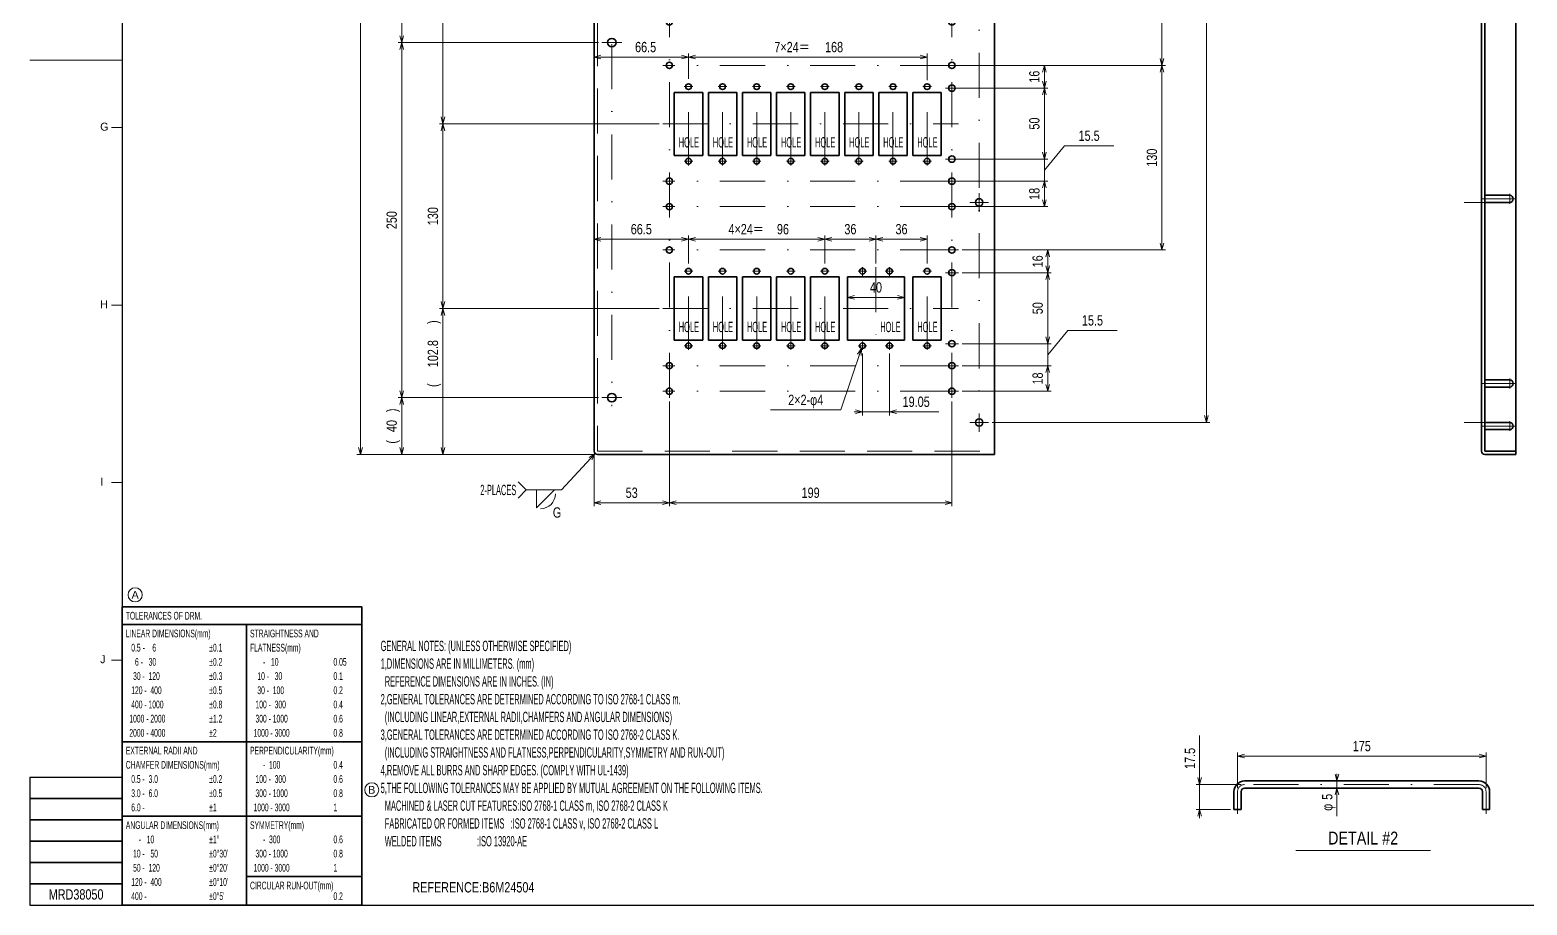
# Model space of a CAD drawing. Header units: millimetres. Extents: x 10 to 832, y 7 to 590.
# Drawn here: x 9.5 to 431.2, y 15 to 261.5 of the extents above; entities that cross this region are included whole.
import ezdxf
from ezdxf.enums import TextEntityAlignment as Align

# ---------------------------------------------------------------- set-up
doc = ezdxf.new("R2010")
doc.units = ezdxf.units.MM
doc.linetypes.add('DASHDOT', pattern=[25.3, 12.7, -6.3, 0, -6.3])
doc.linetypes.add('DASHED', pattern=[19, 12.7, -6.3])
for name, color, linetype in [('GR1_01', 7, 'Continuous'), ('GR1_03', 7, 'Continuous'), ('GR1_16', 7, 'Continuous'), ('図面枠B6M', 7, 'Continuous'), ('表題、部品表_Layer1', 7, 'Continuous')]:
    doc.layers.add(name, color=color, linetype=linetype)
doc.styles.add('HG丸ｺﾞｼｯｸM-PRO', font='')
doc.styles.get('HG丸ｺﾞｼｯｸM-PRO').set_extended_font_data('HG丸ｺﾞｼｯｸM-PRO')

# ---------------------------------------------------------------- blocks, each defined once
blk = doc.blocks.new('BLKF023')
at = {"layer": '図面枠B6M', "color": 2, "linetype": 'Continuous', "lineweight": 25}
for p, q in [((35.5, 584), (35.5, 15)), ((9.5, 51), (9.5, 15)), ((9.5, 51), (35.5, 51)), ((9.5, 15), (831.5, 15))]:
    blk.add_line(p, q, dxfattribs=at)
at = {"layer": '図面枠B6M', "color": 4, "linetype": 'Continuous', "lineweight": 13}
for p, q in [((9.5, 253), (35.5, 253)), ((32.5, 234), (35.5, 234)), ((32.5, 184), (35.5, 184)), ((32.5, 134), (35.5, 134)), ((32.5, 84), (35.5, 84))]:
    blk.add_line(p, q, dxfattribs=at)
at = {"layer": '図面枠B6M', "color": 3, "linetype": 'Continuous', "lineweight": 35}
for p, q in [((9.5, 45), (35.5, 45)), ((9.5, 39), (35.5, 39)), ((9.5, 33), (35.5, 33)), ((9.5, 27), (35.5, 27)), ((9.5, 21), (35.5, 21))]:
    blk.add_line(p, q, dxfattribs=at)
at = {"layer": '図面枠B6M', "color": 4, "linetype": 'Continuous', "lineweight": 13, "style": 'HG丸ｺﾞｼｯｸM-PRO'}
for s, width, p in [('G', 1.003714, (29.29, 232.45)), ('H', 1.00207, (29.29, 182.45)), ('I', 1.00207, (29.29, 132.45)), ('J', 1.005117, (29.29, 82.45))]:
    blk.add_text(s, height=2.25, dxfattribs=dict(at, width=width)).set_placement(p, align=Align.BOTTOM_LEFT)
blk = doc.blocks.new('BLKF033')
at = {"layer": 'GR1_01', "color": 3, "linetype": 'Continuous', "lineweight": 35}
for p, q in [((418.41, 142.84), (418.41, 473)), ((419.33, 473.92), (424.81, 473.92)), ((419.33, 142.84), (419.33, 473)), ((419.33, 473), (428.01, 473)), ((424.81, 473.92), (428.01, 473.92)), ((428.01, 141.92), (428.01, 473.92)), ((428.01, 142.84), (419.33, 142.84)), ((419.33, 141.92), (423.81, 141.92)), ((423.81, 141.92), (428.01, 141.92))]:
    blk.add_line(p, q, dxfattribs=at)
for centre, start, end in [((419.33, 473), 90, 180), ((419.33, 142.84), 180, 270)]:
    blk.add_arc(centre, 0.92, start, end, dxfattribs=at)
blk = doc.blocks.new('FXTIP_ARROW_S')
at = {"color": 0, "linetype": 'Continuous', "lineweight": -2}
for q in [(-1, 0), (-0.97, 0.26), (-0.97, -0.26)]:
    blk.add_line((0, 0), q, dxfattribs=at)
blk = doc.blocks.new('FXTIP_ARROW_E')
at = {"color": 0, "linetype": 'Continuous', "lineweight": -2}
for q in [(-1, 0), (-0.97, 0.26), (-0.97, -0.26)]:
    blk.add_line((0, 0), q, dxfattribs=at)
blk = doc.blocks.new('BLKF047')
at = {"layer": 'GR1_03', "color": 3, "linetype": 'Continuous', "lineweight": 35}
for p, q in [((348.66, 41.95), (348.66, 46.95)), ((350.66, 41.95), (350.66, 46.95)), ((351.66, 49.95), (417.66, 49.95)), ((417.66, 47.95), (351.66, 47.95)), ((418.66, 41.95), (418.66, 46.95)), ((420.66, 46.95), (420.66, 41.95)), ((350.66, 41.95), (348.66, 41.95)), ((420.66, 41.95), (418.66, 41.95))]:
    blk.add_line(p, q, dxfattribs=at)
at = {"layer": 'GR1_03', "color": 4, "linetype": 'DASHDOT', "lineweight": 13}
for p, q in [((349.66, 46.95), (349.66, 40.68)), ((417.66, 48.95), (351.66, 48.95)), ((419.66, 46.95), (419.66, 40.68))]:
    blk.add_line(p, q, dxfattribs=at)
at = {"layer": 'GR1_03', "color": 3, "linetype": 'Continuous', "lineweight": 35}
for centre, radius, start, end in [((351.66, 46.95), 3, 90, 180), ((351.66, 46.95), 1, 90, 180), ((417.66, 46.95), 3, 0, 90), ((417.66, 46.95), 1, 0, 90)]:
    blk.add_arc(centre, radius, start, end, dxfattribs=at)
at = {"layer": 'GR1_03', "color": 4, "linetype": 'DASHDOT', "lineweight": 13}
for centre, start, end in [((351.66, 46.95), 90, 180), ((417.66, 46.95), 0, 90)]:
    blk.add_arc(centre, 2, start, end, dxfattribs=at)
blk = doc.blocks.new('BLKF052')
at = {"layer": 'GR1_03', "color": 4, "linetype": 'DASHDOT', "lineweight": 13}
for p, q in [((426.33, 212.53), (426.33, 215.33)), ((418.51, 213.92), (427.73, 213.92))]:
    blk.add_line(p, q, dxfattribs=at)
at = {"layer": 'GR1_03', "color": 3, "linetype": 'Continuous', "lineweight": 35}
for p, q in [((425.33, 214.92), (419.33, 214.92)), ((419.33, 212.92), (425.33, 212.92)), ((426.33, 214.92), (425.33, 214.92)), ((425.33, 212.92), (426.33, 212.92))]:
    blk.add_line(p, q, dxfattribs=at)
at = {"layer": 'GR1_03', "color": 4, "linetype": 'DASHED', "lineweight": 13}
for p, q in [((426.33, 214.92), (426.33, 214.92)), ((426.33, 212.92), (426.33, 212.92))]:
    blk.add_line(p, q, dxfattribs=at)
at = {"layer": 'GR1_03', "color": 3, "linetype": 'Continuous', "lineweight": 35}
blk.add_arc((426.33, 213.92), 1, 270, 90, dxfattribs=at)
blk = doc.blocks.new('BLKF053')
at = {"layer": 'GR1_03', "color": 4, "linetype": 'DASHDOT', "lineweight": 13}
for p, q in [((418.51, 161.92), (427.73, 161.92)), ((426.33, 160.53), (426.33, 163.33))]:
    blk.add_line(p, q, dxfattribs=at)
at = {"layer": 'GR1_03', "color": 3, "linetype": 'Continuous', "lineweight": 35}
for p, q in [((425.33, 162.92), (419.33, 162.92)), ((419.33, 160.92), (425.33, 160.92)), ((426.33, 162.92), (425.33, 162.92)), ((425.33, 160.92), (426.33, 160.92))]:
    blk.add_line(p, q, dxfattribs=at)
at = {"layer": 'GR1_03', "color": 4, "linetype": 'DASHED', "lineweight": 13}
for p, q in [((426.33, 162.92), (426.33, 162.92)), ((426.33, 160.92), (426.33, 160.92))]:
    blk.add_line(p, q, dxfattribs=at)
at = {"layer": 'GR1_03', "color": 3, "linetype": 'Continuous', "lineweight": 35}
blk.add_arc((426.33, 161.92), 1, 270, 90, dxfattribs=at)
blk = doc.blocks.new('BLKF054')
at = {"layer": 'GR1_03', "color": 4, "linetype": 'DASHDOT', "lineweight": 13}
for p, q in [((418.51, 149.92), (427.73, 149.92)), ((426.33, 148.53), (426.33, 151.33))]:
    blk.add_line(p, q, dxfattribs=at)
at = {"layer": 'GR1_03', "color": 3, "linetype": 'Continuous', "lineweight": 35}
for p, q in [((425.33, 150.92), (419.33, 150.92)), ((419.33, 148.92), (425.33, 148.92)), ((426.33, 150.92), (425.33, 150.92)), ((425.33, 148.92), (426.33, 148.92))]:
    blk.add_line(p, q, dxfattribs=at)
at = {"layer": 'GR1_03', "color": 4, "linetype": 'DASHED', "lineweight": 13}
for p, q in [((426.33, 150.92), (426.33, 150.92)), ((426.33, 148.92), (426.33, 148.92))]:
    blk.add_line(p, q, dxfattribs=at)
at = {"layer": 'GR1_03', "color": 3, "linetype": 'Continuous', "lineweight": 35}
blk.add_arc((426.33, 149.92), 1, 270, 90, dxfattribs=at)
blk = doc.blocks.new('BLKF055')
at = {"layer": 'GR1_16', "color": 4, "linetype": 'Continuous', "lineweight": 13}
for p, q in [((152.23, 131.92), (152.23, 126.92)), ((152.23, 126.92), (157.23, 131.92))]:
    blk.add_line(p, q, dxfattribs=at)
blk.add_arc((153.14, 131), 4.44, 271.8605, 358.1395, dxfattribs=at)
blk = doc.blocks.new('BLKF073')
at = {"layer": 'GR1_01', "color": 3, "linetype": 'Continuous', "lineweight": 35}
for p, q in [((195.61, 452.92), (195.61, 457.64)), ((196.89, 458.92), (219.93, 458.92)), ((221.21, 452.92), (221.21, 457.64)), ((195.61, 432.92), (195.61, 452.92)), ((221.21, 432.92), (221.21, 452.92)), ((195.61, 428.2), (195.61, 432.92)), ((221.21, 428.2), (221.21, 432.92)), ((196.89, 426.92), (219.93, 426.92))]:
    blk.add_line(p, q, dxfattribs=at)
for centre, start, end in [((196.89, 457.64), 90, 180), ((219.93, 457.64), 0, 90), ((196.89, 428.2), 180, 270), ((219.93, 428.2), 270, 0)]:
    blk.add_arc(centre, 1.28, start, end, dxfattribs=at)
blk = doc.blocks.new('BLKF074')
at = {"layer": 'GR1_01', "color": 3, "linetype": 'Continuous', "lineweight": 35}
for p, q in [((249.77, 438.1), (251.05, 438.1)), ((249.77, 437.33), (249.77, 438.1)), ((251.05, 437.33), (251.05, 438.1))]:
    blk.add_line(p, q, dxfattribs=at)
blk.add_arc((250.41, 432.92), 4.46, 98.2503, 81.7497, dxfattribs=at)
blk = doc.blocks.new('BLKF075')
at = {"layer": 'GR1_01', "color": 3, "linetype": 'Continuous', "lineweight": 35}
for p, q in [((247.55, 455.35), (247.55, 458.48)), ((253.27, 455.35), (253.27, 458.48))]:
    blk.add_line(p, q, dxfattribs=at)
for start, end in [(28.6816, 151.3184), (208.6816, 331.3184)]:
    blk.add_arc((250.41, 456.92), 3.26, start, end, dxfattribs=at)
blk = doc.blocks.new('BLKF072')
at = {"layer": 'GR1_01', "color": 3, "linetype": 'Continuous', "lineweight": 35}
for p, q in [((168.41, 142.84), (168.41, 473)), ((169.33, 473.92), (281.21, 473.92)), ((281.21, 141.92), (281.21, 473.92)), ((199.01, 399.92), (191.01, 399.92)), ((191.01, 399.92), (191.01, 382.16)), ((199.01, 382.16), (199.01, 399.92)), ((208.61, 399.92), (200.61, 399.92)), ((200.61, 399.92), (200.61, 382.16)), ((208.61, 382.16), (208.61, 399.92)), ((218.21, 399.92), (210.21, 399.92)), ((210.21, 399.92), (210.21, 382.16)), ((218.21, 382.16), (218.21, 399.92)), ((227.81, 399.92), (219.81, 399.92)), ((219.81, 399.92), (219.81, 382.16)), ((227.81, 382.16), (227.81, 399.92)), ((237.41, 399.92), (229.41, 399.92)), ((229.41, 399.92), (229.41, 382.16)), ((237.41, 382.16), (237.41, 399.92)), ((247.01, 399.92), (239.01, 399.92)), ((239.01, 399.92), (239.01, 382.16)), ((247.01, 382.16), (247.01, 399.92)), ((256.61, 399.92), (248.61, 399.92)), ((248.61, 399.92), (248.61, 382.16)), ((256.61, 382.16), (256.61, 399.92)), ((266.21, 399.92), (258.21, 399.92)), ((258.21, 399.92), (258.21, 382.16)), ((266.21, 382.16), (266.21, 399.92)), ((191.01, 382.16), (199.01, 382.16)), ((200.61, 382.16), (208.61, 382.16)), ((210.21, 382.16), (218.21, 382.16)), ((219.81, 382.16), (227.81, 382.16)), ((229.41, 382.16), (237.41, 382.16)), ((239.01, 382.16), (247.01, 382.16)), ((248.61, 382.16), (256.61, 382.16)), ((258.21, 382.16), (266.21, 382.16)), ((199.01, 347.92), (191.01, 347.92)), ((191.01, 347.92), (191.01, 330.16)), ((199.01, 330.16), (199.01, 347.92)), ((208.61, 347.92), (200.61, 347.92)), ((200.61, 347.92), (200.61, 330.16)), ((208.61, 330.16), (208.61, 347.92)), ((218.21, 347.92), (210.21, 347.92)), ((210.21, 347.92), (210.21, 330.16)), ((218.21, 330.16), (218.21, 347.92)), ((227.81, 347.92), (219.81, 347.92)), ((219.81, 347.92), (219.81, 330.16)), ((227.81, 330.16), (227.81, 347.92)), ((237.41, 347.92), (229.41, 347.92)), ((229.41, 347.92), (229.41, 330.16)), ((237.41, 330.16), (237.41, 347.92)), ((247.01, 347.92), (239.01, 347.92)), ((239.01, 347.92), (239.01, 330.16)), ((247.01, 330.16), (247.01, 347.92)), ((256.61, 347.92), (248.61, 347.92)), ((248.61, 347.92), (248.61, 330.16)), ((256.61, 330.16), (256.61, 347.92)), ((266.21, 347.92), (258.21, 347.92)), ((258.21, 347.92), (258.21, 330.16)), ((266.21, 330.16), (266.21, 347.92)), ((191.01, 330.16), (199.01, 330.16)), ((200.61, 330.16), (208.61, 330.16)), ((210.21, 330.16), (218.21, 330.16)), ((219.81, 330.16), (227.81, 330.16)), ((229.41, 330.16), (237.41, 330.16)), ((239.01, 330.16), (247.01, 330.16)), ((248.61, 330.16), (256.61, 330.16)), ((258.21, 330.16), (266.21, 330.16)), ((199.01, 295.92), (191.01, 295.92)), ((191.01, 295.92), (191.01, 278.16)), ((199.01, 278.16), (199.01, 295.92)), ((208.61, 295.92), (200.61, 295.92)), ((200.61, 295.92), (200.61, 278.16)), ((208.61, 278.16), (208.61, 295.92)), ((218.21, 295.92), (210.21, 295.92)), ((210.21, 295.92), (210.21, 278.16)), ((218.21, 278.16), (218.21, 295.92)), ((227.81, 295.92), (219.81, 295.92)), ((219.81, 295.92), (219.81, 278.16)), ((227.81, 278.16), (227.81, 295.92)), ((237.41, 295.92), (229.41, 295.92)), ((229.41, 295.92), (229.41, 278.16)), ((237.41, 278.16), (237.41, 295.92)), ((247.01, 295.92), (239.01, 295.92)), ((239.01, 295.92), (239.01, 278.16)), ((247.01, 278.16), (247.01, 295.92)), ((256.61, 295.92), (248.61, 295.92)), ((248.61, 295.92), (248.61, 278.16)), ((256.61, 278.16), (256.61, 295.92)), ((266.21, 295.92), (258.21, 295.92)), ((258.21, 295.92), (258.21, 278.16)), ((266.21, 278.16), (266.21, 295.92)), ((191.01, 278.16), (199.01, 278.16)), ((200.61, 278.16), (208.61, 278.16)), ((210.21, 278.16), (218.21, 278.16)), ((219.81, 278.16), (227.81, 278.16)), ((229.41, 278.16), (237.41, 278.16)), ((239.01, 278.16), (247.01, 278.16)), ((248.61, 278.16), (256.61, 278.16)), ((258.21, 278.16), (266.21, 278.16)), ((199.01, 243.92), (191.01, 243.92)), ((191.01, 243.92), (191.01, 226.16)), ((199.01, 226.16), (199.01, 243.92)), ((208.61, 243.92), (200.61, 243.92)), ((200.61, 243.92), (200.61, 226.16)), ((208.61, 226.16), (208.61, 243.92)), ((218.21, 243.92), (210.21, 243.92)), ((210.21, 243.92), (210.21, 226.16)), ((218.21, 226.16), (218.21, 243.92)), ((227.81, 243.92), (219.81, 243.92)), ((219.81, 243.92), (219.81, 226.16)), ((227.81, 226.16), (227.81, 243.92)), ((237.41, 243.92), (229.41, 243.92)), ((229.41, 243.92), (229.41, 226.16)), ((237.41, 226.16), (237.41, 243.92)), ((247.01, 243.92), (239.01, 243.92)), ((239.01, 243.92), (239.01, 226.16)), ((247.01, 226.16), (247.01, 243.92)), ((256.61, 243.92), (248.61, 243.92)), ((248.61, 243.92), (248.61, 226.16)), ((256.61, 226.16), (256.61, 243.92)), ((266.21, 243.92), (258.21, 243.92)), ((258.21, 243.92), (258.21, 226.16)), ((266.21, 226.16), (266.21, 243.92)), ((191.01, 226.16), (199.01, 226.16)), ((200.61, 226.16), (208.61, 226.16)), ((210.21, 226.16), (218.21, 226.16)), ((219.81, 226.16), (227.81, 226.16)), ((229.41, 226.16), (237.41, 226.16)), ((239.01, 226.16), (247.01, 226.16)), ((248.61, 226.16), (256.61, 226.16)), ((258.21, 226.16), (266.21, 226.16)), ((199.01, 191.92), (191.01, 191.92)), ((191.01, 191.92), (191.01, 174.16)), ((199.01, 174.16), (199.01, 191.92)), ((208.61, 191.92), (200.61, 191.92)), ((200.61, 191.92), (200.61, 174.16)), ((208.61, 174.16), (208.61, 191.92)), ((218.21, 191.92), (210.21, 191.92)), ((210.21, 191.92), (210.21, 174.16)), ((218.21, 174.16), (218.21, 191.92)), ((227.81, 191.92), (219.81, 191.92)), ((219.81, 191.92), (219.81, 174.16)), ((227.81, 174.16), (227.81, 191.92)), ((237.41, 191.92), (229.41, 191.92)), ((229.41, 191.92), (229.41, 174.16)), ((237.41, 174.16), (237.41, 191.92)), ((255.81, 191.92), (239.81, 191.92)), ((239.81, 191.92), (239.81, 174.16)), ((255.81, 174.16), (255.81, 191.92)), ((258.21, 191.92), (258.21, 174.16)), ((259.03, 191.92), (258.21, 191.92)), ((265.38, 191.92), (259.03, 191.92)), ((266.21, 191.92), (265.38, 191.92)), ((266.21, 174.16), (266.21, 191.92)), ((191.01, 174.16), (199.01, 174.16)), ((200.61, 174.16), (208.61, 174.16)), ((210.21, 174.16), (218.21, 174.16)), ((219.81, 174.16), (227.81, 174.16)), ((229.41, 174.16), (237.41, 174.16)), ((239.81, 174.16), (255.81, 174.16)), ((258.21, 174.16), (259.03, 174.16)), ((259.03, 174.16), (265.38, 174.16)), ((265.38, 174.16), (266.21, 174.16)), ((169.33, 141.92), (281.21, 141.92))]:
    blk.add_line(p, q, dxfattribs=at)
at = {"layer": 'GR1_01', "color": 4, "linetype": 'DASHED', "lineweight": 13}
for p, q in [((281.21, 473), (169.33, 473)), ((169.33, 473), (169.33, 142.84)), ((169.33, 142.84), (281.21, 142.84))]:
    blk.add_line(p, q, dxfattribs=at)
at = {"layer": 'GR1_01', "color": 254, "linetype": 'Continuous', "lineweight": 13}
for centre in [(185.21, 467.52), (208.21, 467.52)]:
    blk.add_circle(centre, 0.9, dxfattribs=at)
at = {"layer": 'GR1_01', "color": 3, "linetype": 'Continuous', "lineweight": 35}
for centre, radius in [((276.91, 460.92), 1.04), ((173.41, 457.92), 1.2), ((190.69, 448.92), 0.9), ((226.13, 448.92), 0.9), ((240.81, 446.92), 0.9), ((260.01, 446.92), 0.9), ((190.69, 436.92), 0.9), ((226.13, 436.92), 0.9), ((198.81, 420.92), 0.9), ((218.01, 420.92), 0.9), ((240.81, 420.92), 0.9), ((260.01, 420.92), 0.9), ((189.61, 407.52), 0.9), ((269.21, 407.52), 0.9), ((195.01, 401.52), 0.8), ((204.61, 401.52), 0.8), ((214.21, 401.52), 0.8), ((223.81, 401.52), 0.8), ((233.41, 401.52), 0.8), ((243.01, 401.52), 0.8), ((252.61, 401.52), 0.8), ((262.21, 401.52), 0.8), ((269.21, 401.12), 0.9), ((276.91, 398.92), 1.04), ((195.01, 380.56), 0.8), ((204.61, 380.56), 0.8), ((214.21, 380.56), 0.8), ((223.81, 380.56), 0.8), ((233.41, 380.56), 0.8), ((243.01, 380.56), 0.8), ((252.61, 380.56), 0.8), ((262.21, 380.56), 0.8), ((269.21, 381.12), 0.9), ((189.61, 374.92), 0.9), ((269.21, 374.92), 0.9), ((189.61, 367.72), 0.9), ((269.21, 367.72), 0.9), ((173.41, 357.92), 1.2), ((189.61, 355.52), 0.9), ((269.21, 355.52), 0.9), ((195.01, 349.52), 0.8), ((204.61, 349.52), 0.8), ((214.21, 349.52), 0.8), ((223.81, 349.52), 0.8), ((233.41, 349.52), 0.8), ((243.01, 349.52), 0.8), ((252.61, 349.52), 0.8), ((262.21, 349.52), 0.8), ((269.21, 349.12), 0.9), ((276.91, 336.92), 1.04), ((195.01, 328.56), 0.8), ((204.61, 328.56), 0.8), ((214.21, 328.56), 0.8), ((223.81, 328.56), 0.8), ((233.41, 328.56), 0.8), ((243.01, 328.56), 0.8), ((252.61, 328.56), 0.8), ((262.21, 328.56), 0.8), ((269.21, 329.12), 0.9), ((189.61, 322.92), 0.9), ((269.21, 322.92), 0.9), ((189.61, 315.72), 0.9), ((269.21, 315.72), 0.9), ((189.61, 303.52), 0.9), ((269.21, 303.52), 0.9), ((195.01, 297.52), 0.8), ((204.61, 297.52), 0.8), ((214.21, 297.52), 0.8), ((223.81, 297.52), 0.8), ((233.41, 297.52), 0.8), ((243.01, 297.52), 0.8), ((252.61, 297.52), 0.8), ((262.21, 297.52), 0.8), ((269.21, 297.12), 0.9), ((195.01, 276.56), 0.8), ((204.61, 276.56), 0.8), ((214.21, 276.56), 0.8), ((223.81, 276.56), 0.8), ((233.41, 276.56), 0.8), ((243.01, 276.56), 0.8), ((252.61, 276.56), 0.8), ((262.21, 276.56), 0.8), ((269.21, 277.12), 0.9), ((276.91, 274.92), 1.04), ((189.61, 270.92), 0.9), ((269.21, 270.92), 0.9), ((189.61, 263.72), 0.9), ((269.21, 263.72), 0.9), ((173.41, 257.92), 1.2), ((189.61, 251.52), 0.9), ((269.21, 251.52), 0.9), ((195.01, 245.52), 0.8), ((204.61, 245.52), 0.8), ((214.21, 245.52), 0.8), ((223.81, 245.52), 0.8), ((233.41, 245.52), 0.8), ((243.01, 245.52), 0.8), ((252.61, 245.52), 0.8), ((262.21, 245.52), 0.8), ((269.21, 245.12), 0.9), ((195.01, 224.56), 0.8), ((204.61, 224.56), 0.8), ((214.21, 224.56), 0.8), ((223.81, 224.56), 0.8), ((233.41, 224.56), 0.8), ((243.01, 224.56), 0.8), ((252.61, 224.56), 0.8), ((262.21, 224.56), 0.8), ((269.21, 225.12), 0.9), ((189.61, 218.92), 0.9), ((269.21, 218.92), 0.9), ((189.61, 211.72), 0.9), ((269.21, 211.72), 0.9), ((276.91, 212.92), 1.04), ((189.61, 199.52), 0.9), ((269.21, 199.52), 0.9), ((195.01, 193.52), 0.8), ((204.61, 193.52), 0.8), ((214.21, 193.52), 0.8), ((223.81, 193.52), 0.8), ((233.41, 193.52), 0.8), ((244, 193.52), 0.8), ((251.62, 193.52), 0.8), ((262.21, 193.52), 0.8), ((269.21, 193.12), 0.9), ((195.01, 172.56), 0.8), ((204.61, 172.56), 0.8), ((214.21, 172.56), 0.8), ((223.81, 172.56), 0.8), ((233.41, 172.56), 0.8), ((244, 172.56), 0.8), ((251.62, 172.56), 0.8), ((262.21, 172.56), 0.8), ((269.21, 173.12), 0.9), ((189.61, 166.92), 0.9), ((269.21, 166.92), 0.9), ((189.61, 159.72), 0.9), ((269.21, 159.72), 0.9), ((173.41, 157.92), 1.2), ((276.91, 150.92), 1.04)]:
    blk.add_circle(centre, radius, dxfattribs=at)
at = {"layer": 'GR1_01', "color": 254, "linetype": 'Continuous', "lineweight": 35}
for centre in [(176.41, 429.92), (176.41, 395.92)]:
    blk.add_circle(centre, 0.9, dxfattribs=at)
at = {"layer": 'GR1_01', "color": 3, "linetype": 'Continuous', "lineweight": 35}
for centre, start, end in [((169.33, 473), 90, 180), ((169.33, 142.84), 180, 270)]:
    blk.add_arc(centre, 0.92, start, end, dxfattribs=at)
for name in ['BLKF075', 'BLKF073', 'BLKF074']:
    blk.add_blockref(name, (0, 0), dxfattribs=at)
blk = doc.blocks.new('BLKF085')
at = {"layer": '図面枠B6M', "color": 3, "linetype": 'Continuous', "lineweight": 35}
for p, q in [((35.5, 99), (103, 99)), ((35.5, 99), (35.5, 15)), ((103, 15), (103, 99)), ((35.5, 94), (103, 94)), ((70.5, 15), (70.5, 94)), ((35.5, 61), (70.5, 61)), ((70.5, 61), (103, 61)), ((35.5, 40), (70.5, 40)), ((70.5, 40), (103, 40)), ((70.5, 23), (103, 23)), ((35.5, 15), (103, 15))]:
    blk.add_line(p, q, dxfattribs=at)
at = {"layer": '図面枠B6M', "color": 4, "linetype": 'Continuous', "lineweight": 13, "style": 'HG丸ｺﾞｼｯｸM-PRO'}
for s, height, width, p in [('TOLERANCES OF DRM.', 2.1818, 0.522208, (36.5, 96.5)), ('LINEAR DIMENSIONS(mm)', 2.1818, 0.521664, (36.5, 91.5)), (' 0.5 -    6', 2.1818, 0.524049, (37.5, 87.5)), ('±0.1', 2.182, 0.52198, (60, 87.5)), ('STRAIGHTNESS AND', 2.1818, 0.521949, (71.5, 91.5)), ('FLATNESS(mm)', 2.1818, 0.521994, (71.5, 87.5)), ('   6 -   30', 2.1818, 0.52397, (37.5, 83.5)), ('±0.2', 2.182, 0.52198, (60, 83.5)), ('     -   10', 2.1818, 0.524651, (72.5, 83.5)), ('0.05', 2.182, 0.52205, (95, 83.5)), ('  30 -  120', 2.1818, 0.522893, (37.5, 79.5)), ('±0.3', 2.182, 0.52198, (60, 79.5)), ('  10 -   30', 2.1818, 0.523391, (72.5, 79.5)), ('0.1', 2.182, 0.522424, (95, 79.5)), (' 120 -  400', 2.1818, 0.52246, (37.5, 75.5)), ('±0.5', 2.182, 0.52198, (60, 75.5)), ('  30 -  100', 2.1818, 0.522893, (72.5, 75.5)), ('0.2', 2.182, 0.522424, (95, 75.5)), (' 400 - 1000', 2.1818, 0.52208, (37.5, 71.5)), ('±0.8', 2.182, 0.52198, (60, 71.5)), (' 100 -  300', 2.1818, 0.52246, (72.5, 71.5)), ('0.4', 2.182, 0.522424, (95, 71.5)), ('1000 - 2000', 2.1818, 0.521744, (37.5, 67.5)), ('±1.2', 2.182, 0.52198, (60, 67.5)), (' 300 - 1000', 2.1818, 0.52208, (72.5, 67.5)), ('0.6', 2.182, 0.522424, (95, 67.5)), ('2000 - 4000', 2.1818, 0.521744, (37.5, 63.5)), ('±2', 2.182, 0.521216, (60, 63.5)), ('1000 - 3000', 2.1818, 0.521744, (72.5, 63.5)), ('0.8', 2.182, 0.522424, (95, 63.5)), ('EXTERNAL RADII AND', 2.1818, 0.522426, (36.5, 58.5)), ('PERPENDICULARITY(mm)', 2.1818, 0.521822, (71.5, 58.5)), ('CHAMFER DIMENSIONS(mm)', 2.1818, 0.521615, (36.5, 54.5)), ('     -  100', 2.1818, 0.52397, (72.5, 54.5)), ('0.4', 2.182, 0.522424, (95, 54.5)), (' 0.5 -  3.0', 2.1818, 0.523514, (37.5, 50.5)), ('±0.2', 2.182, 0.52198, (60, 50.5)), (' 100 -  300', 2.1818, 0.52246, (72.5, 50.5)), ('0.6', 2.182, 0.522424, (95, 50.5)), (' 3.0 -  6.0', 2.1818, 0.523514, (37.5, 46.5)), ('±0.5', 2.182, 0.52198, (60, 46.5)), (' 300 - 1000', 2.1818, 0.52208, (72.5, 46.5)), ('0.8', 2.182, 0.522424, (95, 46.5)), (' 6.0 -', 2.182, 0.523279, (37.5, 42.5)), ('±1', 2.182, 0.521216, (60, 42.5)), ('1000 - 3000', 2.1818, 0.521744, (72.5, 42.5)), ('1', 2.18, 0.521199, (95, 42.5)), ('ANGULAR DIMENSIONS(mm)', 2.1818, 0.521887, (36.5, 37.5)), ('SYMMETRY(mm)', 2.1818, 0.521222, (71.5, 37.5)), ('     -   10', 2.1818, 0.524651, (37.5, 33.5)), ('±1°', 2.182, 0.52122, (60, 33.5)), ('     -  300', 2.1818, 0.52397, (72.5, 33.5)), ('0.6', 2.182, 0.522424, (95, 33.5)), ('  10 -   50', 2.1818, 0.523391, (37.5, 29.5)), ("±0°30'", 2.182, 0.521679, (60, 29.5)), (' 300 - 1000', 2.1818, 0.52208, (72.5, 29.5)), ('0.8', 2.182, 0.522424, (95, 29.5)), ('  50 -  120', 2.1818, 0.522893, (37.5, 25.5)), ("±0°20'", 2.182, 0.521679, (60, 25.5)), ('1000 - 3000', 2.1818, 0.521744, (72.5, 25.5)), ('1', 2.18, 0.521199, (95, 25.5)), (' 120 -  400', 2.1818, 0.52246, (37.5, 21.5)), ("±0°10'", 2.182, 0.521679, (60, 21.5)), ('CIRCULAR RUN-OUT(mm)', 2.1818, 0.521639, (71.5, 20.5)), (' 400 -', 2.182, 0.52234, (37.5, 17.5)), ("±0°5'", 2.182, 0.521776, (60, 17.5)), ('0.2', 2.182, 0.522424, (95, 17.5))]:
    blk.add_text(s, height=height, dxfattribs=dict(at, width=width)).set_placement(p, align=Align.MIDDLE_LEFT)
blk = doc.blocks.new('BLKF086')
at = {"layer": '表題、部品表_Layer1', "color": 4, "linetype": 'Continuous', "lineweight": 13}
blk.add_circle((39.14, 102.37), 2, dxfattribs=at)
at = {"layer": '表題、部品表_Layer1', "color": 4, "linetype": 'Continuous', "lineweight": 13, "style": 'HG丸ｺﾞｼｯｸM-PRO', "width": 1.042301}
blk.add_text('A', height=2.18, dxfattribs=at).set_placement((39.14, 102.37), align=Align.MIDDLE_CENTER)
blk = doc.blocks.new('BLKF088')
at = {"layer": '表題、部品表_Layer1', "color": 4, "linetype": 'Continuous', "lineweight": 13}
blk.add_circle((105.79, 47.45), 2, dxfattribs=at)
at = {"layer": '表題、部品表_Layer1', "color": 4, "linetype": 'Continuous', "lineweight": 13, "style": 'HG丸ｺﾞｼｯｸM-PRO', "width": 1.04272}
blk.add_text('B', height=2.18, dxfattribs=at).set_placement((105.79, 47.45), align=Align.MIDDLE_CENTER)

msp = doc.modelspace()

# ---------------------------------------------------------------- linework, layer by layer
at = {"layer": 'GR1_01', "color": 4, "linetype": 'DASHDOT', "lineweight": 13}
for p, q in [((173.41, 460.68), (173.41, 155.48)), ((276.91, 458.28), (276.91, 148.28)), ((189.61, 157.88), (189.61, 409.36)), ((269.21, 157.88), (269.21, 409.36)), ((176.26, 257.92), (170.63, 257.92)), ((267.37, 251.52), (187.77, 251.52)), ((271.05, 251.52), (267.37, 251.52)), ((196.21, 245.52), (193.81, 245.52)), ((195.01, 225.6), (195.01, 246.72)), ((205.81, 245.52), (203.41, 245.52)), ((204.61, 225.6), (204.61, 246.72)), ((215.41, 245.52), (213.01, 245.52)), ((214.21, 225.6), (214.21, 246.72)), ((225.01, 245.52), (222.61, 245.52)), ((223.81, 225.6), (223.81, 246.72)), ((234.61, 245.52), (232.21, 245.52)), ((233.41, 225.6), (233.41, 246.72)), ((244.21, 245.52), (241.81, 245.52)), ((243.01, 225.6), (243.01, 246.72)), ((253.81, 245.52), (251.41, 245.52)), ((252.61, 225.6), (252.61, 246.72)), ((263.41, 245.52), (261.01, 245.52)), ((262.21, 225.6), (262.21, 246.72)), ((271.05, 245.12), (267.37, 245.12)), ((187.77, 235.04), (271.05, 235.04)), ((196.21, 224.56), (193.81, 224.56)), ((195.01, 223.36), (195.01, 225.6)), ((205.81, 224.56), (203.41, 224.56)), ((204.61, 223.36), (204.61, 225.6)), ((215.41, 224.56), (213.01, 224.56)), ((214.21, 223.36), (214.21, 225.6)), ((225.01, 224.56), (222.61, 224.56)), ((223.81, 223.36), (223.81, 225.6)), ((234.61, 224.56), (232.21, 224.56)), ((233.41, 223.36), (233.41, 225.6)), ((244.21, 224.56), (241.81, 224.56)), ((243.01, 223.36), (243.01, 225.6)), ((253.81, 224.56), (251.41, 224.56)), ((252.61, 223.36), (252.61, 225.6)), ((263.41, 224.56), (261.01, 224.56)), ((262.21, 223.36), (262.21, 225.6)), ((271.05, 225.12), (267.37, 225.12)), ((267.37, 218.92), (187.77, 218.92)), ((271.05, 218.92), (267.37, 218.92)), ((276.91, 215.56), (276.91, 210.28)), ((267.37, 211.72), (187.77, 211.72)), ((271.05, 211.72), (267.37, 211.72)), ((279.55, 212.92), (274.27, 212.92)), ((413.49, 212.92), (424.15, 212.92)), ((267.37, 199.52), (187.77, 199.52)), ((271.05, 199.52), (267.37, 199.52)), ((195.01, 173.76), (195.01, 194.72)), ((204.61, 173.76), (204.61, 194.72)), ((214.21, 173.76), (214.21, 194.72)), ((223.81, 173.76), (223.81, 194.72)), ((233.41, 173.76), (233.41, 194.72)), ((244, 192.25), (244, 194.72)), ((247.81, 194.72), (247.81, 171.36)), ((251.62, 192.25), (251.62, 194.72)), ((262.21, 173.76), (262.21, 194.72)), ((196.21, 193.52), (193.81, 193.52)), ((205.81, 193.52), (203.41, 193.52)), ((215.41, 193.52), (213.01, 193.52)), ((225.01, 193.52), (222.61, 193.52)), ((234.61, 193.52), (232.21, 193.52)), ((245.2, 193.52), (242.8, 193.52)), ((252.82, 193.52), (250.42, 193.52)), ((263.41, 193.52), (261.01, 193.52)), ((271.05, 193.12), (267.37, 193.12)), ((187.77, 183.04), (271.05, 183.04)), ((195.01, 171.36), (195.01, 173.76)), ((204.61, 171.36), (204.61, 173.76)), ((214.21, 171.36), (214.21, 173.76)), ((223.81, 171.36), (223.81, 173.76)), ((233.41, 171.36), (233.41, 173.76)), ((244, 171.36), (244, 173.76)), ((251.62, 171.36), (251.62, 173.76)), ((262.21, 171.36), (262.21, 173.76)), ((271.05, 173.12), (267.37, 173.12)), ((196.21, 172.56), (193.81, 172.56)), ((205.81, 172.56), (203.41, 172.56)), ((215.41, 172.56), (213.01, 172.56)), ((225.01, 172.56), (222.61, 172.56)), ((234.61, 172.56), (232.21, 172.56)), ((245.2, 172.56), (242.8, 172.56)), ((252.82, 172.56), (250.42, 172.56)), ((263.41, 172.56), (261.01, 172.56)), ((267.37, 166.92), (187.77, 166.92)), ((271.05, 166.92), (267.37, 166.92)), ((176.26, 157.92), (170.63, 157.92)), ((267.37, 159.72), (187.77, 159.72)), ((271.05, 159.72), (267.37, 159.72)), ((279.55, 150.92), (274.27, 150.92)), ((413.49, 150.92), (424.15, 150.92))]:
    msp.add_line(p, q, dxfattribs=at)
at = {"layer": 'GR1_16', "color": 254, "linetype": 'Continuous', "lineweight": 13}
for p, q in [((102.61, 141.92), (102.61, 473.92)), ((340.89, 150.92), (340.89, 460.92)), ((114.22, 257.92), (114.22, 357.92)), ((328.35, 251.52), (328.35, 303.52)), ((125.83, 235.04), (125.83, 287.04)), ((169.63, 257.92), (113.22, 257.92)), ((114.22, 157.92), (114.22, 257.92)), ((168.41, 253.85), (195.01, 253.85)), ((195.01, 247.72), (195.01, 254.85)), ((195.01, 253.85), (262.21, 253.85)), ((262.21, 247.32), (262.21, 254.85)), ((271.11, 251.52), (329.35, 251.52)), ((271.11, 251.52), (296.25, 251.52)), ((295.25, 245.12), (295.25, 251.52)), ((328.35, 199.52), (328.35, 251.52)), ((271.11, 245.12), (296.25, 245.12)), ((295.25, 225.12), (295.25, 245.12)), ((186.77, 235.04), (124.83, 235.04)), ((125.83, 183.04), (125.83, 235.04)), ((295.25, 222.02), (300.94, 228.87)), ((300.94, 228.87), (314.78, 228.87)), ((271.11, 225.12), (296.25, 225.12)), ((295.25, 218.92), (295.25, 225.12)), ((271.11, 218.92), (296.25, 218.92)), ((295.25, 211.72), (295.25, 218.92)), ((271.11, 211.72), (296.25, 211.72)), ((168.41, 202.55), (195.01, 202.55)), ((195.01, 195.72), (195.01, 203.55)), ((195.01, 202.55), (233.41, 202.55)), ((233.41, 195.72), (233.41, 203.55)), ((233.41, 202.55), (247.81, 202.55)), ((247.81, 195.72), (247.81, 203.55)), ((247.81, 202.55), (262.21, 202.55)), ((262.21, 195.72), (262.21, 203.55)), ((272.05, 199.52), (329.35, 199.52)), ((272.05, 199.52), (297.19, 199.52)), ((296.19, 193.12), (296.19, 199.52)), ((272.05, 193.12), (297.19, 193.12)), ((296.19, 173.12), (296.19, 193.12)), ((186.77, 183.04), (124.83, 183.04)), ((125.83, 141.92), (125.83, 183.04)), ((272.05, 173.12), (297.19, 173.12)), ((296.19, 170.02), (301.88, 176.87)), ((296.19, 166.92), (296.19, 173.12)), ((301.88, 176.87), (315.72, 176.87)), ((244, 170.36), (244, 152.94)), ((251.62, 170.36), (251.62, 152.94)), ((272.05, 166.92), (297.19, 166.92)), ((296.19, 159.72), (296.19, 166.92)), ((169.63, 157.92), (113.22, 157.92)), ((114.22, 141.92), (114.22, 157.92)), ((189.61, 156.88), (189.61, 127.31)), ((269.21, 156.88), (269.21, 127.31)), ((272.05, 159.72), (297.19, 159.72)), ((241.71, 153.94), (244, 153.94)), ((244, 153.94), (251.62, 153.94)), ((251.62, 153.94), (265.51, 153.94)), ((280.55, 150.92), (341.89, 150.92)), ((168.33, 141.92), (101.61, 141.92)), ((168.33, 141.92), (113.22, 141.92)), ((168.33, 141.92), (124.83, 141.92)), ((168.41, 141.84), (168.41, 127.31)), ((168.41, 128.31), (189.61, 128.31)), ((189.61, 128.31), (269.21, 128.31))]:
    msp.add_line(p, q, dxfattribs=at)
at = {"layer": 'GR1_16', "color": 4, "linetype": 'Continuous', "lineweight": 13}
for p, q in [((239.81, 186.16), (255.81, 186.16)), ((243.74, 171.8), (237.9, 154.46)), ((237.9, 154.46), (218.14, 154.46)), ((168.7, 142.16), (159.21, 131.92)), ((147, 134.21), (149.29, 131.92)), ((147, 129.63), (149.29, 131.92)), ((159.21, 131.92), (149.29, 131.92)), ((338.99, 48.95), (338.99, 62.79)), ((349.66, 47.95), (349.66, 57.95)), ((349.66, 56.95), (419.66, 56.95)), ((419.66, 47.95), (419.66, 57.95)), ((377.66, 49.95), (377.66, 51.95)), ((350.66, 48.95), (337.99, 48.95)), ((338.99, 41.95), (338.99, 48.95)), ((377.66, 47.95), (377.66, 49.95)), ((377.66, 40.06), (377.66, 47.95)), ((347.66, 41.95), (337.99, 41.95)), ((338.99, 39.45), (338.99, 41.95)), ((366.04, 30.37), (404.04, 30.37))]:
    msp.add_line(p, q, dxfattribs=at)

# ---------------------------------------------------------------- block references
at = {"layer": 'GR1_01', "color": 3, "linetype": 'Continuous', "lineweight": 35}
for name in ['BLKF072', 'BLKF033']:
    msp.add_blockref(name, (0, 0), dxfattribs=at)
at = {"layer": 'GR1_03', "color": 3, "linetype": 'Continuous', "lineweight": 35}
for name in ['BLKF052', 'BLKF053', 'BLKF054', 'BLKF047']:
    msp.add_blockref(name, (0, 0), dxfattribs=at)
at = {"layer": 'GR1_16', "color": 254, "linetype": 'Continuous', "lineweight": 13, "xscale": 2, "yscale": 2}
for name, p, rotation in [('FXTIP_ARROW_S', (114.22, 257.92), 270), ('FXTIP_ARROW_E', (114.22, 257.92), 90), ('FXTIP_ARROW_S', (168.41, 253.85), 180), ('FXTIP_ARROW_E', (195.01, 253.85), 360), ('FXTIP_ARROW_S', (195.01, 253.85), 180), ('FXTIP_ARROW_E', (262.21, 253.85), 360), ('FXTIP_ARROW_S', (328.35, 251.52), 270), ('FXTIP_ARROW_E', (295.25, 251.52), 90), ('FXTIP_ARROW_E', (328.35, 251.52), 90), ('FXTIP_ARROW_S', (295.25, 245.12), 270), ('FXTIP_ARROW_E', (295.25, 245.12), 90), ('FXTIP_ARROW_S', (125.83, 235.04), 270), ('FXTIP_ARROW_E', (125.83, 235.04), 90), ('FXTIP_ARROW_S', (295.25, 225.12), 270), ('FXTIP_ARROW_E', (295.25, 218.92), 90), ('FXTIP_ARROW_S', (295.25, 211.72), 270), ('FXTIP_ARROW_S', (168.41, 202.55), 180), ('FXTIP_ARROW_E', (195.01, 202.55), 360), ('FXTIP_ARROW_S', (195.01, 202.55), 180), ('FXTIP_ARROW_E', (233.41, 202.55), 360), ('FXTIP_ARROW_S', (233.41, 202.55), 180), ('FXTIP_ARROW_E', (247.81, 202.55), 360), ('FXTIP_ARROW_S', (247.81, 202.55), 180), ('FXTIP_ARROW_E', (262.21, 202.55), 360), ('FXTIP_ARROW_E', (296.19, 199.52), 90), ('FXTIP_ARROW_S', (328.35, 199.52), 270), ('FXTIP_ARROW_S', (296.19, 193.12), 270), ('FXTIP_ARROW_E', (296.19, 193.12), 90), ('FXTIP_ARROW_S', (125.83, 183.04), 270), ('FXTIP_ARROW_E', (125.83, 183.04), 90), ('FXTIP_ARROW_S', (296.19, 173.12), 270), ('FXTIP_ARROW_E', (296.19, 166.92), 90), ('FXTIP_ARROW_S', (296.19, 159.72), 270), ('FXTIP_ARROW_S', (114.22, 157.92), 270), ('FXTIP_ARROW_E', (114.22, 157.92), 90), ('FXTIP_ARROW_E', (244, 153.94), 360), ('FXTIP_ARROW_S', (251.62, 153.94), 180), ('FXTIP_ARROW_S', (340.89, 150.92), 270), ('FXTIP_ARROW_S', (102.61, 141.92), 270), ('FXTIP_ARROW_S', (114.22, 141.92), 270), ('FXTIP_ARROW_S', (125.83, 141.92), 270), ('FXTIP_ARROW_S', (168.41, 128.31), 180), ('FXTIP_ARROW_E', (189.61, 128.31), 360), ('FXTIP_ARROW_S', (189.61, 128.31), 180), ('FXTIP_ARROW_E', (269.21, 128.31), 360)]:
    msp.add_blockref(name, p, dxfattribs=dict(at, rotation=rotation))
at = {"layer": 'GR1_16', "color": 4, "linetype": 'Continuous', "lineweight": 13, "xscale": 2, "yscale": 2}
for name, p, rotation in [('FXTIP_ARROW_S', (239.81, 186.16), 180), ('FXTIP_ARROW_E', (255.81, 186.16), 360), ('FXTIP_ARROW_S', (243.74, 171.8), 71.37294706079301), ('FXTIP_ARROW_S', (168.7, 142.16), 47.17749779239814), ('FXTIP_ARROW_S', (349.66, 56.95), 180), ('FXTIP_ARROW_E', (419.66, 56.95), 360), ('FXTIP_ARROW_S', (338.99, 48.95), 270), ('FXTIP_ARROW_S', (377.66, 49.95), 270), ('FXTIP_ARROW_E', (377.66, 47.95), 90), ('FXTIP_ARROW_E', (338.99, 41.95), 90)]:
    msp.add_blockref(name, p, dxfattribs=dict(at, rotation=rotation))
at = {"layer": 'GR1_16', "color": 4, "linetype": 'Continuous', "lineweight": 13}
msp.add_blockref('BLKF055', (0, 0), dxfattribs=at)
at = {"layer": '図面枠B6M', "color": 4, "linetype": 'Continuous', "lineweight": 13}
for name in ['BLKF023', 'BLKF085']:
    msp.add_blockref(name, (0, 0), dxfattribs=at)
at = {"layer": '表題、部品表_Layer1', "color": 4, "linetype": 'Continuous', "lineweight": 13}
for name in ['BLKF086', 'BLKF088']:
    msp.add_blockref(name, (0, 0), dxfattribs=at)

# ---------------------------------------------------------------- texts
at = {"layer": 'GR1_16', "color": 254, "linetype": 'Continuous', "lineweight": 35, "style": 'HG丸ｺﾞｼｯｸM-PRO'}
for s, height, rotation, width, p in [('66.5', 2.909, 0, 0.784749, (182.93, 254.35)), ('7×24＝', 2.909, 0, 0.783264, (224.17, 254.35)), ('168', 2.909, 0, 0.784542, (236.01, 254.35)), ('16', 2.909, 90, 0.784542, (294.75, 248.32)), ('50', 2.909, 90, 0.784542, (294.75, 235.12)), ('130', 2.909, 90, 0.784542, (327.85, 225.52)), ('18', 2.909, 90, 0.784542, (294.75, 215.32)), ('130', 2.909, 90, 0.784542, (125.33, 209.04)), ('250', 2.909, 90, 0.784542, (113.72, 207.92)), ('66.5', 2.909, 0, 0.784749, (181.71, 203.05)), ('4×24＝', 2.909, 0, 0.783264, (211.25, 203.05)), ('96', 2.909, 0, 0.784542, (221.61, 203.05)), ('36', 2.909, 0, 0.784542, (240.61, 203.05)), ('36', 2.909, 0, 0.784542, (255.01, 203.05)), ('16', 2.909, 90, 0.784542, (295.69, 196.32)), ('50', 2.909, 90, 0.784542, (295.69, 183.12)), (')', 2.91, 90, 0.781868, (125.33, 179.19)), ('102.8', 2.909, 90, 0.7847, (125.33, 170.31)), ('18', 2.909, 90, 0.784542, (295.69, 163.32)), ('(', 2.91, 90, 0.781868, (125.33, 161.43)), ('19.05', 2.909, 0, 0.7847, (259.14, 154.44)), (')', 2.91, 90, 0.781868, (113.72, 154.36)), ('40', 2.909, 90, 0.784542, (113.72, 149.92)), ('(', 2.91, 90, 0.781868, (113.72, 145.48)), ('53', 2.909, 0, 0.784542, (179.01, 128.81)), ('199', 2.909, 0, 0.784542, (229.41, 128.81))]:
    msp.add_text(s, height=height, rotation=rotation, dxfattribs=dict(at, width=width)).set_placement(p, align=Align.BOTTOM_CENTER)
at = {"layer": 'GR1_16', "color": 254, "linetype": 'Continuous', "lineweight": 35, "style": 'HG丸ｺﾞｼｯｸM-PRO', "width": 0.784749}
for p in [(307.86, 229.37), (308.8, 177.37)]:
    msp.add_text('15.5', height=2.909, dxfattribs=at).set_placement(p, align=Align.BOTTOM_CENTER)
at = {"layer": 'GR1_16', "color": 3, "linetype": 'Continuous', "lineweight": 35, "style": 'HG丸ｺﾞｼｯｸM-PRO'}
for s, height, width, p in [('HOLE', 2.909, 0.521888, (195.11, 229.84)), ('HOLE', 2.909, 0.521888, (204.71, 229.84)), ('HOLE', 2.909, 0.521888, (214.31, 229.84)), ('HOLE', 2.909, 0.521888, (223.91, 229.84)), ('HOLE', 2.909, 0.521888, (233.51, 229.84)), ('HOLE', 2.909, 0.521888, (243.11, 229.84)), ('HOLE', 2.909, 0.521888, (252.71, 229.84)), ('HOLE', 2.909, 0.521888, (262.31, 229.84)), ('HOLE', 2.909, 0.521888, (195.11, 177.84)), ('HOLE', 2.909, 0.521888, (204.71, 177.84)), ('HOLE', 2.909, 0.521888, (214.31, 177.84)), ('HOLE', 2.909, 0.521888, (223.91, 177.84)), ('HOLE', 2.909, 0.521888, (233.51, 177.84)), ('HOLE', 2.909, 0.521888, (251.88, 177.84)), ('HOLE', 2.909, 0.521888, (262.31, 177.84)), ('G', 2.91, 0.783387, (157.98, 125.58)), ('DETAIL #2', 3.636, 0.830402, (385.04, 33.87))]:
    msp.add_text(s, height=height, dxfattribs=dict(at, width=width)).set_placement(p, align=Align.MIDDLE_CENTER)
for s, height, rotation, width, p in [('40', 2.909, 0, 0.784542, (247.81, 186.66)), ('17.5', 2.909, 90, 0.784749, (338.59, 56.3)), ('175', 2.909, 0, 0.784542, (384.66, 57.45)), ('5', 2.91, 90, 0.784542, (377.26, 45.49)), ('φ', 2.91, 90, 0.781842, (377.26, 42.53))]:
    msp.add_text(s, height=height, rotation=rotation, dxfattribs=dict(at, width=width)).set_placement(p, align=Align.BOTTOM_CENTER)
at = {"layer": 'GR1_16', "color": 3, "linetype": 'Continuous', "lineweight": 35, "style": 'HG丸ｺﾞｼｯｸM-PRO', "width": 0.783051}
msp.add_text('2×2-φ4', height=2.909, dxfattribs=at).set_placement((228.02, 154.96), align=Align.BOTTOM_CENTER)
at = {"layer": 'GR1_16', "color": 3, "linetype": 'Continuous', "lineweight": 35, "style": 'HG丸ｺﾞｼｯｸM-PRO', "width": 0.522311}
msp.add_text('2-PLACES', height=2.909, dxfattribs=at).set_placement((146.5, 131.92), align=Align.MIDDLE_RIGHT)
at = {"layer": '図面枠B6M', "color": 3, "linetype": 'Continuous', "lineweight": 35, "style": 'HG丸ｺﾞｼｯｸM-PRO'}
for s, width, p in [('GENERAL NOTES: (UNLESS OTHERWISE SPECIFIED)', 0.52211, (108.29, 89.45)), ('1,DIMENSIONS ARE IN MILLIMETERS. (mm)', 0.522052, (108.29, 84.45)), ('  REFERENCE DIMENSIONS ARE IN INCHES. (IN)', 0.522009, (108.29, 79.45)), ('2,GENERAL TOLERANCES ARE DETERMINED ACCORDING TO ISO 2768-1 CLASS m.', 0.522186, (108.29, 74.45)), ('  (INCLUDING LINEAR,EXTERNAL RADII,CHAMFERS AND ANGULAR DIMENSIONS)', 0.522355, (108.29, 69.45)), ('3,GENERAL TOLERANCES ARE DETERMINED ACCORDING TO ISO 2768-2 CLASS K.', 0.52223, (108.29, 64.45)), ('  (INCLUDING STRAIGHTNESS AND FLATNESS,PERPENDICULARITY,SYMMETRY AND RUN-OUT)', 0.522087, (108.29, 59.45)), ('4,REMOVE ALL BURRS AND SHARP EDGES. (COMPLY WITH UL-1439)', 0.52235, (108.29, 54.45)), ('5,THE FOLLOWING TOLERANCES MAY BE APPLIED BY MUTUAL AGREEMENT ON THE FOLLOWING ITEMS.', 0.522482, (108.29, 49.45)), ('  MACHINED & LASER CUT FEATURES:ISO 2768-1 CLASS m, ISO 2768-2 CLASS K', 0.522369, (108.29, 44.45)), ('  FABRICATED OR FORMED ITEMS   :ISO 2768-1 CLASS v, ISO 2768-2 CLASS L', 0.522509, (108.29, 39.45)), ('  WELDED ITEMS                 :ISO 13920-AE', 0.523476, (108.29, 34.45))]:
    msp.add_text(s, height=2.9091, dxfattribs=dict(at, width=width)).set_placement(p, align=Align.TOP_LEFT)
for s, height, width, p in [('REFERENCE:B6M24504', 2.9091, 0.783569, (134.41, 20)), ('MRD38050', 2.909, 0.783793, (22.5, 18))]:
    msp.add_text(s, height=height, dxfattribs=dict(at, width=width)).set_placement(p, align=Align.MIDDLE_CENTER)

doc.saveas('drawing.dxf')
